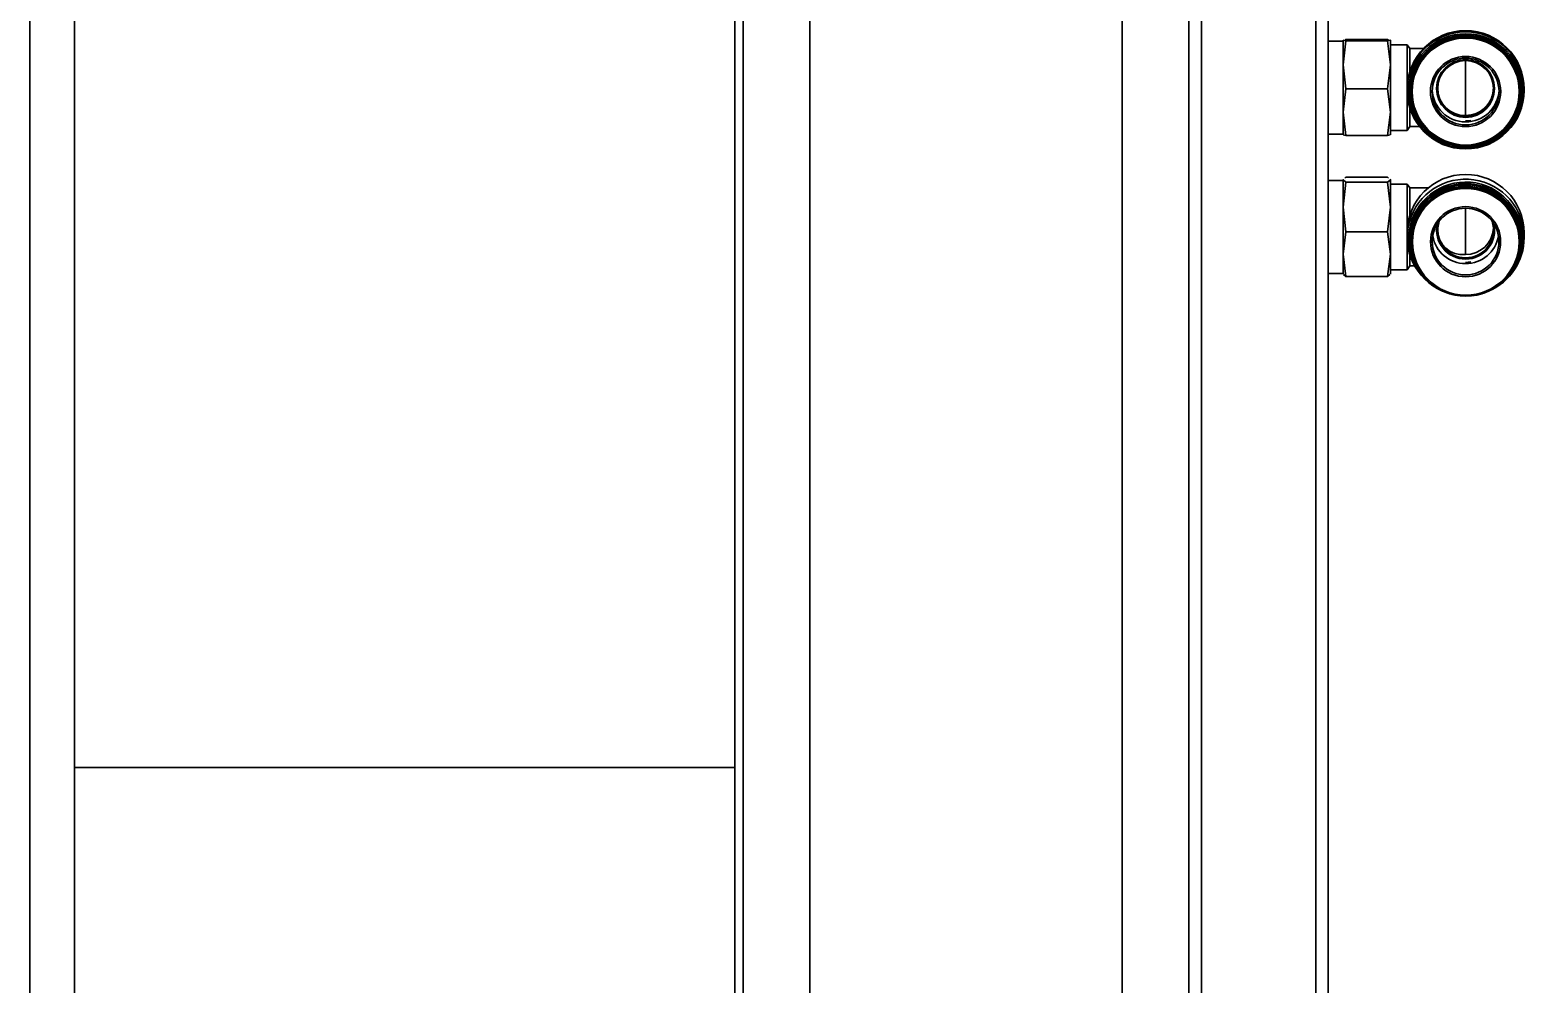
# Model space of a CAD drawing. Header units: millimetres. Extents: x -1052 to 3351, y 0 to 2015.
# Drawn here: x -335.942 to -331.975, y 1680.23 to 1682.763 of the extents above; entities that cross this region are included whole.
import ezdxf

# ---------------------------------------------------------------- set-up
doc = ezdxf.new("R2010")
doc.units = ezdxf.units.MM

msp = doc.modelspace()

# ---------------------------------------------------------------- linework, layer by layer
at = {"color": 7, "linetype": 'Continuous', "lineweight": 35}
for p, q in [((-335.9419, 1677.1594), (-335.9419, 1691.6554)), ((-335.9419, 1677.1594), (-335.9419, 1691.6554)), ((-335.8235, 1677.1594), (-335.8235, 1691.3596)), ((-335.8235, 1677.1594), (-335.8235, 1691.3596)), ((-334.0485, 1691.3596), (-334.0485, 1678.3428)), ((-334.0485, 1691.3596), (-334.0485, 1678.3428)), ((-333.871, 1691.3596), (-333.871, 1678.3428)), ((-333.871, 1691.3596), (-333.871, 1678.3428)), ((-333.0427, 1691.3596), (-333.0427, 1678.3428)), ((-333.0427, 1691.3596), (-333.0427, 1678.3428)), ((-334.0707, 1689.1186), (-334.0707, 1678.3428)), ((-334.0707, 1689.1186), (-334.0707, 1678.3428)), ((-332.8652, 1689.0677), (-332.8652, 1678.3428)), ((-332.8652, 1689.0677), (-332.8652, 1678.3428)), ((-332.8321, 1689.0786), (-332.8321, 1677.9613)), ((-332.8321, 1689.0786), (-332.8321, 1677.9613)), ((-332.5284, 1689.0786), (-332.5284, 1677.9613)), ((-332.5284, 1689.0786), (-332.5284, 1677.9613)), ((-332.4954, 1689.0781), (-332.4954, 1677.9617)), ((-332.4954, 1689.0781), (-332.4954, 1677.9617)), ((-332.456, 1682.7335), (-332.4954, 1682.7335)), ((-332.456, 1682.7335), (-332.4954, 1682.7335)), ((-332.456, 1682.7359), (-332.4557, 1682.736)), ((-332.456, 1682.736), (-332.456, 1682.7359)), ((-332.456, 1682.7359), (-332.4557, 1682.736)), ((-332.456, 1682.736), (-332.456, 1682.7359)), ((-332.4486, 1682.7342), (-332.456, 1682.7359)), ((-332.456, 1682.7359), (-332.456, 1682.6705)), ((-332.4486, 1682.7342), (-332.456, 1682.7359)), ((-332.456, 1682.7359), (-332.456, 1682.6705)), ((-332.456, 1682.6705), (-332.4486, 1682.7342)), ((-332.456, 1682.6705), (-332.4486, 1682.7342)), ((-332.4506, 1682.7372), (-332.4486, 1682.7377)), ((-332.4506, 1682.7372), (-332.4486, 1682.7377)), ((-332.3376, 1682.7377), (-332.4486, 1682.7377)), ((-332.3376, 1682.7377), (-332.4486, 1682.7377)), ((-332.3376, 1682.7342), (-332.4486, 1682.7342)), ((-332.3376, 1682.7342), (-332.4486, 1682.7342)), ((-332.3376, 1682.7377), (-332.3356, 1682.7372)), ((-332.3376, 1682.7377), (-332.3356, 1682.7372)), ((-332.3302, 1682.7359), (-332.3376, 1682.7342)), ((-332.3302, 1682.7359), (-332.3376, 1682.7342)), ((-332.3376, 1682.7342), (-332.3302, 1682.6705)), ((-332.3376, 1682.7342), (-332.3302, 1682.6705)), ((-332.3306, 1682.736), (-332.3302, 1682.7359)), ((-332.3306, 1682.736), (-332.3302, 1682.7359)), ((-332.3302, 1682.736), (-332.3302, 1682.7359)), ((-332.3302, 1682.736), (-332.3302, 1682.7359)), ((-332.3302, 1682.7359), (-332.3302, 1682.6705)), ((-332.3302, 1682.7359), (-332.3302, 1682.6705)), ((-332.2859, 1682.7241), (-332.3302, 1682.7241)), ((-332.2859, 1682.7241), (-332.3302, 1682.7241)), ((-332.2785, 1682.7138), (-332.2859, 1682.7241)), ((-332.2859, 1682.7241), (-332.2859, 1682.6062)), ((-332.2785, 1682.7138), (-332.2859, 1682.7241)), ((-332.2859, 1682.7241), (-332.2859, 1682.6062)), ((-332.2425, 1682.7138), (-332.2785, 1682.7138)), ((-332.2785, 1682.7138), (-332.2785, 1682.6535)), ((-332.2425, 1682.7138), (-332.2785, 1682.7138)), ((-332.2785, 1682.7138), (-332.2785, 1682.6535)), ((-332.1306, 1682.5363), (-332.1306, 1682.6819)), ((-332.1306, 1682.5363), (-332.1306, 1682.6819)), ((-332.4486, 1682.6067), (-332.456, 1682.6705)), ((-332.456, 1682.6705), (-332.456, 1682.5448)), ((-332.4486, 1682.6067), (-332.456, 1682.6705)), ((-332.456, 1682.6705), (-332.456, 1682.5448)), ((-332.3302, 1682.6705), (-332.3376, 1682.6067)), ((-332.3302, 1682.6705), (-332.3376, 1682.6067)), ((-332.3302, 1682.6705), (-332.3302, 1682.5448)), ((-332.3302, 1682.6705), (-332.3302, 1682.5448)), ((-332.456, 1682.5448), (-332.4486, 1682.6067)), ((-332.456, 1682.5448), (-332.4486, 1682.6067)), ((-332.3376, 1682.6067), (-332.4486, 1682.6067)), ((-332.3376, 1682.6067), (-332.4486, 1682.6067)), ((-332.3376, 1682.6067), (-332.3302, 1682.5448)), ((-332.3376, 1682.6067), (-332.3302, 1682.5448)), ((-332.2859, 1682.6062), (-332.2859, 1682.6027)), ((-332.2859, 1682.6062), (-332.2859, 1682.6027)), ((-332.2859, 1682.6027), (-332.2859, 1682.4963)), ((-332.2859, 1682.6027), (-332.2859, 1682.4963)), ((-332.2785, 1682.6016), (-332.2785, 1682.6014)), ((-332.2785, 1682.6016), (-332.2785, 1682.6014)), ((-332.2785, 1682.6013), (-332.2785, 1682.6011)), ((-332.2785, 1682.6013), (-332.2785, 1682.6011)), ((-332.2755, 1682.6005), (-332.2755, 1682.5998)), ((-332.2755, 1682.6005), (-332.2755, 1682.5998)), ((-331.9856, 1682.5998), (-331.9856, 1682.6005)), ((-331.9856, 1682.5998), (-331.9856, 1682.6005)), ((-331.9826, 1682.6014), (-331.9826, 1682.6016)), ((-331.9826, 1682.6014), (-331.9826, 1682.6016)), ((-331.9826, 1682.6011), (-331.9826, 1682.6013)), ((-331.9826, 1682.6011), (-331.9826, 1682.6013)), ((-331.9752, 1682.6027), (-331.9752, 1682.6062)), ((-331.9752, 1682.6027), (-331.9752, 1682.6062)), ((-332.4486, 1682.4828), (-332.456, 1682.5448)), ((-332.456, 1682.5448), (-332.456, 1682.4845)), ((-332.4486, 1682.4828), (-332.456, 1682.5448)), ((-332.456, 1682.5448), (-332.456, 1682.4845)), ((-332.3302, 1682.5448), (-332.3376, 1682.4828)), ((-332.3302, 1682.5448), (-332.3376, 1682.4828)), ((-332.3302, 1682.5448), (-332.3302, 1682.4845)), ((-332.3302, 1682.5448), (-332.3302, 1682.4845)), ((-332.2785, 1682.5554), (-332.2785, 1682.5067)), ((-332.2785, 1682.5554), (-332.2785, 1682.5067)), ((-332.1306, 1682.5222), (-332.1168, 1682.5233)), ((-332.1306, 1682.5222), (-332.1168, 1682.5233)), ((-332.4954, 1682.487), (-332.456, 1682.487)), ((-332.4954, 1682.487), (-332.456, 1682.487)), ((-332.4557, 1682.4845), (-332.4486, 1682.4828)), ((-332.4557, 1682.4845), (-332.4486, 1682.4828)), ((-332.3376, 1682.4828), (-332.4486, 1682.4828)), ((-332.3376, 1682.4828), (-332.4486, 1682.4828)), ((-332.3376, 1682.4828), (-332.3306, 1682.4845)), ((-332.3376, 1682.4828), (-332.3306, 1682.4845)), ((-332.3302, 1682.4963), (-332.2859, 1682.4963)), ((-332.3302, 1682.4963), (-332.2859, 1682.4963)), ((-332.2859, 1682.4963), (-332.2785, 1682.5067)), ((-332.2859, 1682.4963), (-332.2785, 1682.5067)), ((-332.2785, 1682.5067), (-332.2526, 1682.5067)), ((-332.2785, 1682.5067), (-332.2526, 1682.5067)), ((-332.456, 1682.3637), (-332.4954, 1682.3637)), ((-332.456, 1682.3637), (-332.4954, 1682.3637)), ((-332.456, 1682.3656), (-332.4548, 1682.3667)), ((-332.456, 1682.3656), (-332.4548, 1682.3667)), ((-332.456, 1682.3662), (-332.456, 1682.3656)), ((-332.456, 1682.3662), (-332.456, 1682.3656)), ((-332.4486, 1682.3591), (-332.456, 1682.3656)), ((-332.456, 1682.3656), (-332.456, 1682.2932)), ((-332.4486, 1682.3591), (-332.456, 1682.3656)), ((-332.456, 1682.3656), (-332.456, 1682.2932)), ((-332.456, 1682.2932), (-332.4486, 1682.3591)), ((-332.456, 1682.2932), (-332.4486, 1682.3591)), ((-332.451, 1682.3701), (-332.4486, 1682.3722)), ((-332.451, 1682.3701), (-332.4486, 1682.3722)), ((-332.3376, 1682.3722), (-332.4486, 1682.3722)), ((-332.3376, 1682.3722), (-332.4486, 1682.3722)), ((-332.3376, 1682.3591), (-332.4486, 1682.3591)), ((-332.3376, 1682.3591), (-332.4486, 1682.3591)), ((-332.3376, 1682.3722), (-332.3353, 1682.3701)), ((-332.3376, 1682.3722), (-332.3353, 1682.3701)), ((-332.3302, 1682.3656), (-332.3376, 1682.3591)), ((-332.3302, 1682.3656), (-332.3376, 1682.3591)), ((-332.3376, 1682.3591), (-332.3302, 1682.2932)), ((-332.3376, 1682.3591), (-332.3302, 1682.2932)), ((-332.3314, 1682.3667), (-332.3302, 1682.3656)), ((-332.3314, 1682.3667), (-332.3302, 1682.3656)), ((-332.3302, 1682.3662), (-332.3302, 1682.3656)), ((-332.3302, 1682.3662), (-332.3302, 1682.3656)), ((-332.3302, 1682.3656), (-332.3302, 1682.2932)), ((-332.3302, 1682.3656), (-332.3302, 1682.2932)), ((-332.2859, 1682.3543), (-332.3302, 1682.3543)), ((-332.2859, 1682.3543), (-332.3302, 1682.3543)), ((-332.2785, 1682.344), (-332.2859, 1682.3543)), ((-332.2859, 1682.3543), (-332.2859, 1682.225)), ((-332.2785, 1682.344), (-332.2859, 1682.3543)), ((-332.2859, 1682.3543), (-332.2859, 1682.225)), ((-332.2299, 1682.344), (-332.2785, 1682.344)), ((-332.2785, 1682.344), (-332.2785, 1682.2722)), ((-332.2299, 1682.344), (-332.2785, 1682.344)), ((-332.2785, 1682.344), (-332.2785, 1682.2722)), ((-332.4486, 1682.2273), (-332.456, 1682.2932)), ((-332.456, 1682.2932), (-332.456, 1682.168)), ((-332.4486, 1682.2273), (-332.456, 1682.2932)), ((-332.456, 1682.2932), (-332.456, 1682.168)), ((-332.3302, 1682.2932), (-332.3376, 1682.2273)), ((-332.3302, 1682.2932), (-332.3376, 1682.2273)), ((-332.3302, 1682.2932), (-332.3302, 1682.168)), ((-332.3302, 1682.2932), (-332.3302, 1682.168)), ((-332.1306, 1682.1668), (-332.1306, 1682.2897)), ((-332.1306, 1682.1668), (-332.1306, 1682.2897)), ((-332.456, 1682.168), (-332.4486, 1682.2273)), ((-332.456, 1682.168), (-332.4486, 1682.2273)), ((-332.3376, 1682.2273), (-332.4486, 1682.2273)), ((-332.3376, 1682.2273), (-332.4486, 1682.2273)), ((-332.3376, 1682.2273), (-332.3302, 1682.168)), ((-332.3376, 1682.2273), (-332.3302, 1682.168)), ((-332.2859, 1682.225), (-332.2859, 1682.212)), ((-332.2859, 1682.225), (-332.2859, 1682.212)), ((-332.2859, 1682.212), (-332.2859, 1682.1265)), ((-332.2859, 1682.212), (-332.2859, 1682.1265)), ((-332.2785, 1682.208), (-332.2785, 1682.2073)), ((-332.2785, 1682.208), (-332.2785, 1682.2073)), ((-332.2785, 1682.2066), (-332.2785, 1682.206)), ((-332.2785, 1682.2066), (-332.2785, 1682.206)), ((-332.2755, 1682.2038), (-332.2755, 1682.2012)), ((-332.2755, 1682.2038), (-332.2755, 1682.2012)), ((-331.9856, 1682.2012), (-331.9856, 1682.2038)), ((-331.9856, 1682.2012), (-331.9856, 1682.2038)), ((-331.9826, 1682.2073), (-331.9826, 1682.208)), ((-331.9826, 1682.2073), (-331.9826, 1682.208)), ((-331.9826, 1682.206), (-331.9826, 1682.2066)), ((-331.9826, 1682.206), (-331.9826, 1682.2066)), ((-331.9752, 1682.212), (-331.9752, 1682.225)), ((-331.9752, 1682.212), (-331.9752, 1682.225)), ((-332.4486, 1682.1086), (-332.456, 1682.168)), ((-332.456, 1682.168), (-332.456, 1682.1147)), ((-332.4486, 1682.1086), (-332.456, 1682.168)), ((-332.456, 1682.168), (-332.456, 1682.1147)), ((-332.3302, 1682.168), (-332.3376, 1682.1086)), ((-332.3302, 1682.168), (-332.3376, 1682.1086)), ((-332.3302, 1682.168), (-332.3302, 1682.1147)), ((-332.3302, 1682.168), (-332.3302, 1682.1147)), ((-332.2785, 1682.1649), (-332.2785, 1682.1369)), ((-332.2785, 1682.1649), (-332.2785, 1682.1369)), ((-332.3302, 1682.1265), (-332.2859, 1682.1265)), ((-332.3302, 1682.1265), (-332.2859, 1682.1265)), ((-332.2859, 1682.1265), (-332.2785, 1682.1369)), ((-332.2859, 1682.1265), (-332.2785, 1682.1369)), ((-332.2785, 1682.1369), (-332.2663, 1682.1369)), ((-332.2785, 1682.1369), (-332.2663, 1682.1369)), ((-332.1306, 1682.1463), (-332.1165, 1682.1474)), ((-332.1306, 1682.1463), (-332.1165, 1682.1474)), ((-332.4954, 1682.1172), (-332.456, 1682.1172)), ((-332.4954, 1682.1172), (-332.456, 1682.1172)), ((-332.4548, 1682.1142), (-332.4486, 1682.1086)), ((-332.4548, 1682.1142), (-332.4486, 1682.1086)), ((-332.3376, 1682.1086), (-332.4486, 1682.1086)), ((-332.3376, 1682.1086), (-332.4486, 1682.1086)), ((-332.3376, 1682.1086), (-332.3314, 1682.1142)), ((-332.3376, 1682.1086), (-332.3314, 1682.1142)), ((-332.1929, 1682.0703), (-332.1914, 1682.0697)), ((-332.1929, 1682.0703), (-332.1914, 1682.0697)), ((-332.0697, 1682.0697), (-332.0683, 1682.0703)), ((-332.0697, 1682.0697), (-332.0683, 1682.0703)), ((-334.0707, 1680.8056), (-335.8235, 1680.8056)), ((-334.0707, 1680.8056), (-335.8235, 1680.8056))]:
    msp.add_line(p, q, dxfattribs=at)
msp.add_lwpolyline([(-331.9923, 1682.1579), (-331.9868, 1682.1783), (-331.9841, 1682.2059)], dxfattribs=at)
msp.add_lwpolyline([(-331.9923, 1682.1579), (-331.9868, 1682.1783), (-331.9841, 1682.2059)], dxfattribs=at)
for centre, radius in [((-332.1305, 1682.6027), 0.1553), ((-332.1305, 1682.6027), 0.1553), ((-332.1305, 1682.6016), 0.1516), ((-332.1305, 1682.6016), 0.1516), ((-332.1305, 1682.6011), 0.1479), ((-332.1305, 1682.6011), 0.1479), ((-332.1305, 1682.5998), 0.1449), ((-332.1305, 1682.5998), 0.1449), ((-332.1305, 1682.5998), 0.142), ((-332.1305, 1682.5998), 0.142), ((-332.1306, 1682.5998), 0.0932), ((-332.1306, 1682.5998), 0.0932), ((-332.1306, 1682.5999), 0.0887), ((-332.1306, 1682.5999), 0.0887), ((-332.1306, 1682.6079), 0.0769), ((-332.1306, 1682.6079), 0.0769), ((-332.1306, 1682.608), 0.074), ((-332.1306, 1682.608), 0.074), ((-332.1301, 1682.2012), 0.1445), ((-332.1301, 1682.2012), 0.1445), ((-332.1302, 1682.201), 0.1416), ((-332.1302, 1682.201), 0.1416), ((-332.1306, 1682.2012), 0.0931), ((-332.1306, 1682.2012), 0.0931), ((-332.1306, 1682.2016), 0.0886), ((-332.1306, 1682.2016), 0.0886)]:
    msp.add_circle(centre, radius, dxfattribs=at)
for centre, radius, start, end in [((-332.1306, 1682.6061), 0.1553, 0.0131, 179.9869), ((-332.1306, 1682.6061), 0.1553, 0.0131, 179.9869), ((-332.1306, 1682.6016), 0.1479, 0.0126, 179.9874), ((-332.1306, 1682.6016), 0.1479, 0.0126, 179.9874), ((-332.1306, 1682.6014), 0.1479, 0.0126, 179.9874), ((-332.1306, 1682.6014), 0.1479, 0.0126, 179.9874), ((-332.1306, 1682.6012), 0.1479, 0.0126, 179.9874), ((-332.1306, 1682.6012), 0.1479, 0.0126, 179.9874), ((-332.1305, 1682.6011), 0.1464, 359.9974, 238.5685), ((-332.1305, 1682.6011), 0.1464, 359.9974, 238.5685), ((-332.1306, 1682.6005), 0.145, 0.0128, 179.9872), ((-332.1306, 1682.6005), 0.145, 0.0128, 179.9872), ((-332.1306, 1682.6079), 0.0887, 182.5888, 270.0077), ((-332.1306, 1682.6079), 0.0887, 182.5888, 270.0077), ((-332.1305, 1682.6102), 0.0739, 269.9906, 359.9928), ((-332.1305, 1682.6102), 0.0739, 269.9906, 359.9928), ((-332.1305, 1682.6078), 0.0887, 269.9833, 357.419), ((-332.1305, 1682.6078), 0.0887, 269.9833, 357.419), ((-332.1306, 1682.6011), 0.1465, 305.3166, 359.9793), ((-332.1306, 1682.6011), 0.1465, 305.3166, 359.9793), ((-332.1306, 1682.2245), 0.1553, 0.1847, 179.8153), ((-332.1306, 1682.2245), 0.1553, 0.1847, 179.8153), ((-332.1303, 1682.2122), 0.155, 359.934, 246.2027), ((-332.1303, 1682.2122), 0.155, 359.934, 246.2027), ((-332.1303, 1682.2082), 0.1513, 359.9068, 256.0921), ((-332.1303, 1682.2082), 0.1513, 359.9068, 256.0921), ((-332.1306, 1682.2075), 0.1479, 0.1809, 179.8191), ((-332.1306, 1682.2075), 0.1479, 0.1809, 179.8191), ((-332.1306, 1682.2068), 0.1479, 0.1809, 179.8191), ((-332.1306, 1682.2068), 0.1479, 0.1809, 179.8191), ((-332.1306, 1682.2061), 0.1479, 0.1809, 179.8191), ((-332.1306, 1682.2061), 0.1479, 0.1809, 179.8191), ((-332.1304, 1682.2059), 0.1478, 0.0291, 218.2114), ((-332.1304, 1682.2059), 0.1478, 0.0291, 218.2114), ((-332.1305, 1682.2056), 0.1464, 0.1083, 198.9967), ((-332.1305, 1682.2056), 0.1464, 0.1083, 198.9967), ((-332.1306, 1682.2034), 0.145, 0.181, 179.819), ((-332.1306, 1682.2034), 0.145, 0.181, 179.819), ((-332.1307, 1682.2318), 0.0767, 167.4681, 270.1331), ((-332.1307, 1682.2318), 0.0767, 167.4681, 270.1331), ((-332.1307, 1682.2321), 0.0737, 161.434, 270.1456), ((-332.1307, 1682.2321), 0.0737, 161.434, 270.1456), ((-332.1303, 1682.232), 0.0737, 269.8101, 18.6102), ((-332.1303, 1682.232), 0.0737, 269.8101, 18.6102), ((-332.1303, 1682.2318), 0.0767, 269.824, 12.5735), ((-332.1303, 1682.2318), 0.0767, 269.824, 12.5735), ((-332.1307, 1682.2317), 0.0886, 189.9547, 270.099), ((-332.1307, 1682.2317), 0.0886, 189.9547, 270.099), ((-332.1304, 1682.2406), 0.0738, 269.8756, 356.6033), ((-332.1304, 1682.2406), 0.0738, 269.8756, 356.6033), ((-332.1304, 1682.2317), 0.0886, 269.9003, 350.046), ((-332.1304, 1682.2317), 0.0886, 269.9003, 350.046), ((-332.13, 1682.2082), 0.1511, 283.6117, 359.9319), ((-332.13, 1682.2082), 0.1511, 283.6117, 359.9319), ((-332.1299, 1682.2122), 0.1547, 293.4866, 359.9432), ((-332.1299, 1682.2122), 0.1547, 293.4866, 359.9432), ((-332.1296, 1682.206), 0.1469, 321.4813, 359.9854), ((-332.1296, 1682.206), 0.1469, 321.4813, 359.9854)]:
    msp.add_arc(centre, radius, start, end, dxfattribs=at)
for centre, major_axis, ratio, start_param, end_param in [((-332.1306, 1682.6102), (0.0529, 0.0529), 0.976273, 2.3682, 3.938996), ((-332.1306, 1682.6102), (0.0529, 0.0529), 0.976273, 2.3682, 3.938996), ((-332.1306, 1682.2404), (0.0546, 0.0546), 0.913157, 2.401556, 3.972352), ((-332.1306, 1682.2404), (0.0546, 0.0546), 0.913157, 2.401556, 3.972352)]:
    msp.add_ellipse(centre, major_axis=major_axis, ratio=ratio, start_param=start_param, end_param=end_param, dxfattribs=at)

doc.saveas('drawing.dxf')
